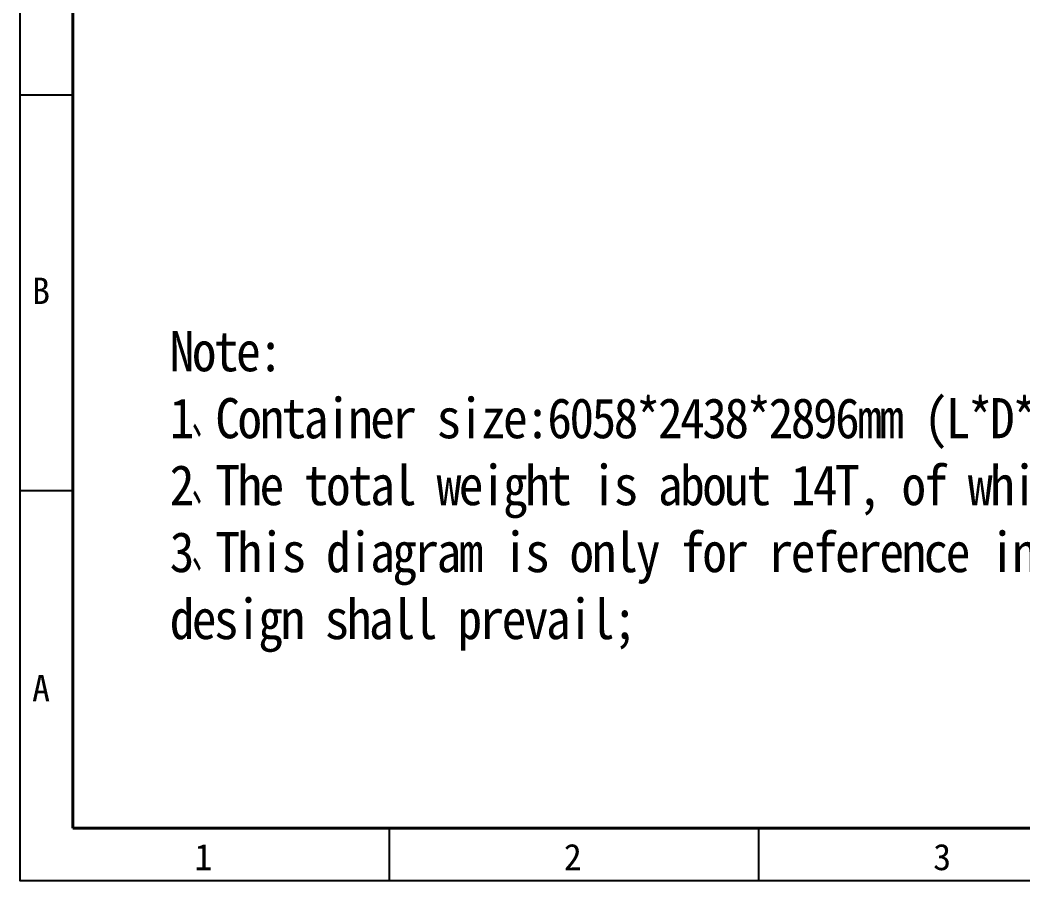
# Model space of a CAD drawing. Header units: millimetres. Extents: x 0 to 87554, y -20854 to 20404.
# Drawn here: x 0 to 6241, y -20854 to -15496 of the extents above; entities that cross this region are included whole.
import ezdxf

# ---------------------------------------------------------------- set-up
doc = ezdxf.new("R2010")
doc.units = ezdxf.units.MM
doc.layers.get('0').update_dxf_attribs({"lineweight": 15})
doc.layers.add('FORM', color=7, linetype='Continuous')
doc.styles.add('GB', font='gbenor.shx', dxfattribs={"bigfont": 'gbcbig.shx'})
doc.styles.add('KEHUA', font='STFANGSO.TTF')

# ---------------------------------------------------------------- blocks, each defined once
blk = doc.blocks.new('WET5Y56YRFTWEDFWRW536T4TE4RWEFWE')
at = {"layer": 'FORM', "color": 4}
for p, q in [((150620.8, -51107.5), (150949.1, -51107.5)), ((150620.8, -53570.3), (150949.1, -53570.3)), ((152919.4, -56000.2), (152919.4, -55671.9)), ((155217.9, -56000.2), (155217.9, -55671.9))]:
    blk.add_line(p, q, dxfattribs=at)
at = {"layer": 'FORM', "color": 6}
blk.add_lwpolyline([(150620.8, -36495.1), (178203.8, -36495.1), (178203.8, -56000.2), (150620.8, -56000.2)], close=True, dxfattribs=at)
at = {"layer": 'FORM', "color": 8, "lineweight": 40}
blk.add_lwpolyline([(150949.1, -55671.9), (177875.4, -55671.9), (177875.4, -36823.5), (150949.1, -36823.5)], close=True, dxfattribs=at)
at = {"layer": 'FORM', "color": 4, "style": 'KEHUA'}
for s, height, p in [('B', 164.2, (150695.6, -52408.7)), ('A  ', 164.18, (150695.6, -54882.2)), ('1', 164.2, (151706.2, -55933.3)), ('2', 164.2, (154004.8, -55933.3)), ('3', 164.2, (156303.4, -55933.3))]:
    blk.add_text(s, height=height, dxfattribs=at).set_placement(p)

msp = doc.modelspace()

# ---------------------------------------------------------------- block references
at = {"lineweight": -3}
msp.add_blockref('WET5Y56YRFTWEDFWRW536T4TE4RWEFWE', (-150620.774, 35145.742), dxfattribs=at)

# ---------------------------------------------------------------- texts
at = {"color": 1, "insert": (931.595, -17431.95), "char_height": 250, "width": 10814.60946, "attachment_point": 1, "style": 'GB'}
msp.add_mtext('{\\T0.9;\\W0.9;\\fSimSun|b0|i0|c134|p0;Note:\\P1\\Fgbenor,gbcbig|c134;、\\fSimSun|b0|i0|c134|p0;Container size:6058*2438*2896mm (L*D*H);\\P\\fSimSun|b0|i0|c134|p0;2\\Fgbenor,gbcbig|c134;、\\fSimSun|b0|i0|c134|p0;The total weight is about 14T, of which the total weight of oil is 1.6T;\\P\\fSimSun|b0|i0|c134|p0;3\\Fgbenor,gbcbig|c134;、\\fSimSun|b0|i0|c134|p0;This diagram is only for reference in the preliminary plan, and the \\fSimSun|b0|i0|c134|p0;final design shall prevail;}', dxfattribs=at)

doc.saveas('drawing.dxf')
